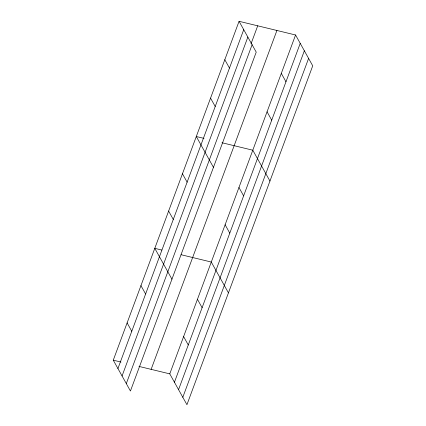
<?xml version="1.0" encoding="UTF-8"?>
<svg xmlns="http://www.w3.org/2000/svg" width="426" height="426" viewBox="0 0 426 426"><rect width="100%" height="100%" fill="white"/><g stroke="black" fill="none" stroke-linecap="round" stroke-linejoin="round"><path stroke-width="0.64" d="M239.066 21.3L256.228 52.132L130.436 391.009L113.273 360.178L239.066 21.3L295.564 34.991L312.727 65.822L186.934 404.7L169.772 373.868L138.961 366.403M117.933 368.554L243.731 29.676M122.06 375.966L247.852 37.083M251.042 43.782L257.714 25.816M126.309 383.602L252.101 44.719M151.129 369.353L276.921 30.47M169.772 373.868L295.564 34.991M174.436 382.244L300.229 43.361M178.558 389.652L304.35 50.774M182.807 397.288L308.6 58.41M204.011 138.386L196.295 136.517L213.458 167.349M221.983 142.742L252.794 150.208L269.956 181.039M161.859 250.062L154.787 248.347L171.944 279.179M181.114 254.727L211.285 262.038L228.442 292.87M113.273 360.178L120.989 362.047M281.309 73.394L285.968 81.771M267.054 111.804L271.713 120.175M224.811 59.704L229.47 68.08M210.556 98.113L215.215 106.489M238.959 187.483L243.619 195.859M225.12 224.763L229.784 233.134M182.461 173.797L187.12 182.168M168.621 211.072L173.286 219.449M197.446 299.313L202.11 307.689M183.611 336.593L188.271 344.964M140.947 285.628L145.612 293.999M127.113 322.903L131.772 331.279"/></g></svg>
